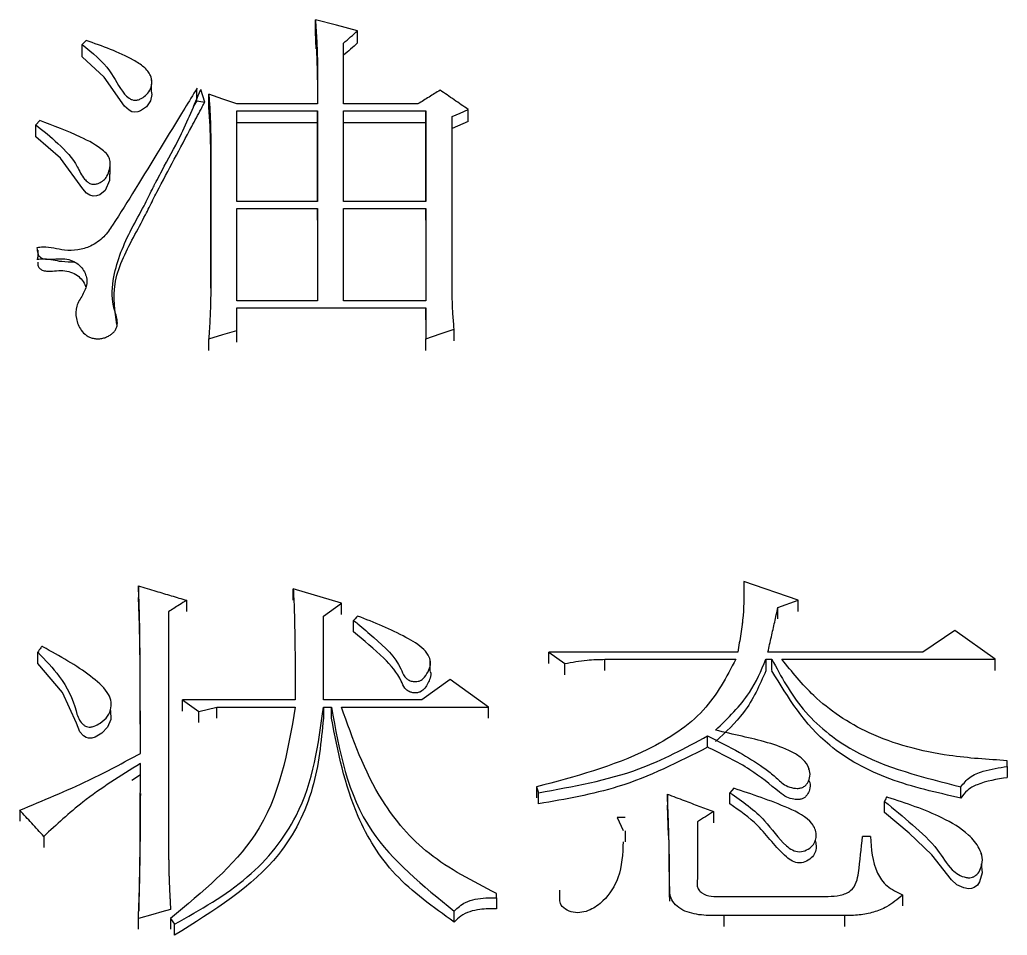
# Model space of a CAD drawing. Header units: millimetres. Extents: x 2003 to 4439, y 563 to 2285.
# Drawn here: x 2513.62 to 2518.93, y 2084.2 to 2089.12 of the extents above; entities that cross this region are included whole.
import ezdxf

# ---------------------------------------------------------------- set-up
doc = ezdxf.new("R2010")
doc.units = ezdxf.units.MM

msp = doc.modelspace()

# ---------------------------------------------------------------- linework, layer by layer
at = {"color": 7, "linetype": 'Continuous', "lineweight": 25}
for p, q in [((2515.2096, 2089.0557), (2515.2096, 2089.1212)), ((2515.2141, 2088.964), (2515.2096, 2089.0557)), ((2515.4368, 2088.9965), (2515.4368, 2089.0619)), ((2513.9764, 2089.01), (2513.9548, 2088.9878)), ((2515.3611, 2088.6681), (2515.3611, 2088.9952)), ((2513.9548, 2088.9225), (2513.9548, 2088.9878)), ((2514.328, 2088.7946), (2514.328, 2088.804)), ((2514.328, 2088.739), (2514.328, 2088.7748)), ((2514.6147, 2088.6776), (2514.593, 2088.7463)), ((2514.5714, 2088.6851), (2514.5528, 2088.6548)), ((2514.5714, 2088.6851), (2514.6147, 2088.6776)), ((2514.6363, 2088.6553), (2514.6363, 2088.7202)), ((2515.2204, 2088.6681), (2514.7877, 2088.6681)), ((2514.7877, 2088.6308), (2515.2204, 2088.6308)), ((2514.7877, 2088.1445), (2514.7877, 2088.6308)), ((2515.2204, 2088.6308), (2515.2204, 2088.1445)), ((2515.2204, 2088.566), (2515.2204, 2088.6308)), ((2515.7613, 2088.6681), (2515.3611, 2088.6681)), ((2515.3611, 2088.6308), (2515.8046, 2088.6308)), ((2515.3611, 2088.1445), (2515.3611, 2088.6308)), ((2515.8046, 2088.6308), (2515.8046, 2088.1445)), ((2515.8046, 2088.566), (2515.8046, 2088.6308)), ((2516.0317, 2088.5735), (2516.0317, 2088.6383)), ((2513.7276, 2088.5786), (2513.706, 2088.5562)), ((2515.2204, 2088.566), (2514.7877, 2088.566)), ((2515.2204, 2088.1445), (2515.2204, 2088.566)), ((2515.8046, 2088.566), (2515.3611, 2088.566)), ((2515.8046, 2088.1445), (2515.8046, 2088.566)), ((2515.9452, 2087.6699), (2515.9452, 2088.601)), ((2516.0317, 2088.5735), (2515.9452, 2088.5362)), ((2513.706, 2088.4915), (2513.706, 2088.5562)), ((2514.6471, 2088.4666), (2514.6471, 2087.6775)), ((2514.6471, 2088.4666), (2514.6471, 2088.402)), ((2514.1062, 2088.2909), (2514.1062, 2088.3557)), ((2514.6471, 2087.6774), (2514.6471, 2088.402)), ((2515.2204, 2088.1445), (2514.7877, 2088.1445)), ((2515.8046, 2088.1445), (2515.3611, 2088.1445)), ((2514.7877, 2088.1069), (2515.2204, 2088.1069)), ((2514.7877, 2087.6094), (2514.7877, 2088.1069)), ((2515.2204, 2088.1069), (2515.2204, 2087.6094)), ((2515.2204, 2088.0428), (2515.2204, 2088.1069)), ((2515.3611, 2088.1069), (2515.8046, 2088.1069)), ((2515.3611, 2087.6094), (2515.3611, 2088.1069)), ((2515.8046, 2088.1069), (2515.8046, 2087.6094)), ((2515.8046, 2088.0428), (2515.8046, 2088.1069)), ((2513.7168, 2087.8706), (2513.7168, 2087.8811)), ((2515.2204, 2087.6094), (2514.7877, 2087.6094)), ((2515.8046, 2087.6094), (2515.3611, 2087.6094)), ((2514.7877, 2087.5716), (2515.8046, 2087.5716)), ((2514.7877, 2087.4504), (2514.7877, 2087.5716)), ((2515.8046, 2087.5716), (2515.8046, 2087.4049)), ((2515.8046, 2087.5082), (2515.8046, 2087.5716)), ((2514.7877, 2087.3872), (2514.7877, 2087.4504)), ((2515.956, 2087.3948), (2515.956, 2087.458)), ((2514.6363, 2087.3418), (2514.6363, 2087.4049)), ((2515.8046, 2087.3418), (2515.8046, 2087.4049)), ((2514.2577, 2086.0762), (2514.2577, 2086.015)), ((2517.8058, 2085.999), (2517.5137, 2086.0994)), ((2515.3503, 2085.9835), (2515.0906, 2086.0608)), ((2515.0906, 2085.9996), (2515.0906, 2086.0608)), ((2514.5173, 2085.999), (2514.5173, 2085.9379)), ((2515.2529, 2085.9139), (2515.3503, 2085.9835)), ((2515.3503, 2085.9224), (2515.3503, 2085.9835)), ((2517.6976, 2085.9603), (2517.8058, 2085.999)), ((2517.8058, 2085.9379), (2517.8058, 2085.999)), ((2514.42, 2085.9371), (2514.42, 2084.7213)), ((2515.2529, 2085.4639), (2515.2529, 2085.9139)), ((2517.6976, 2085.8993), (2517.6976, 2085.9603)), ((2515.4152, 2085.8295), (2515.4152, 2085.8908)), ((2517.5066, 2085.8899), (2517.5049, 2085.8695)), ((2518.6495, 2085.8365), (2518.4765, 2085.7203)), ((2518.8659, 2085.6815), (2518.6495, 2085.8365)), ((2513.7168, 2085.6592), (2513.7168, 2085.7202)), ((2516.4644, 2085.7203), (2516.551, 2085.6582)), ((2517.4813, 2085.7203), (2516.4644, 2085.7203)), ((2516.4644, 2085.6595), (2516.4644, 2085.7203)), ((2518.4765, 2085.7203), (2517.6435, 2085.7203)), ((2515.8277, 2085.6172), (2515.8277, 2085.6783)), ((2516.551, 2085.5975), (2516.551, 2085.6582)), ((2516.7673, 2085.6815), (2517.4705, 2085.6815)), ((2516.7673, 2085.6208), (2516.7673, 2085.6815)), ((2517.6327, 2085.6815), (2517.6652, 2085.6815)), ((2517.6327, 2085.6815), (2517.6327, 2085.6208)), ((2517.6652, 2085.6208), (2517.6652, 2085.6815)), ((2517.7193, 2085.6815), (2518.8659, 2085.6815)), ((2518.8659, 2085.6208), (2518.8659, 2085.6815)), ((2515.9344, 2085.5728), (2515.783, 2085.4639)), ((2516.1399, 2085.425), (2515.9344, 2085.5728)), ((2514.107, 2085.4659), (2514.107, 2085.4696)), ((2514.4957, 2085.4639), (2514.5822, 2085.4016)), ((2515.1015, 2085.4639), (2514.4957, 2085.4639)), ((2514.4957, 2085.4035), (2514.4957, 2085.4639)), ((2515.783, 2085.4639), (2515.2529, 2085.4639)), ((2514.107, 2085.4088), (2514.107, 2085.4124)), ((2514.5822, 2085.4016), (2514.6796, 2085.425)), ((2514.5822, 2085.3413), (2514.5822, 2085.4016)), ((2514.6796, 2085.425), (2515.1015, 2085.425)), ((2514.6796, 2085.3647), (2514.6796, 2085.425)), ((2515.2529, 2085.425), (2515.2962, 2085.425)), ((2515.2529, 2085.425), (2515.2529, 2085.3647)), ((2515.2962, 2085.3647), (2515.2962, 2085.425)), ((2515.3503, 2085.425), (2516.1399, 2085.425)), ((2516.1399, 2085.3647), (2516.1399, 2085.425)), ((2517.319, 2085.2088), (2517.319, 2085.2692)), ((2514.2685, 2085.1152), (2514.2685, 2085.1184)), ((2518.9308, 2085.1052), (2518.9308, 2085.1364)), ((2514.2685, 2085.0606), (2514.2216, 2085.0292)), ((2517.8645, 2085.0882), (2517.8645, 2085.0946)), ((2518.9308, 2085.1052), (2518.9308, 2085.0453)), ((2516.3995, 2084.9957), (2516.4104, 2084.9644)), ((2516.3995, 2084.9957), (2516.3995, 2084.9359)), ((2516.4104, 2084.9047), (2516.4104, 2084.9644)), ((2517.1027, 2084.9565), (2517.1027, 2084.8968)), ((2517.4596, 2084.9879), (2517.438, 2084.9644)), ((2518.682, 2084.9359), (2518.682, 2084.9957)), ((2518.271, 2084.8575), (2518.271, 2084.9175)), ((2513.6196, 2084.8702), (2513.6196, 2084.8106)), ((2517.109, 2084.7343), (2517.1027, 2084.8965)), ((2517.3515, 2084.8625), (2517.3515, 2084.8029)), ((2516.8321, 2084.8312), (2516.8652, 2084.7604)), ((2516.8755, 2084.8312), (2516.8321, 2084.8312)), ((2517.2649, 2084.8076), (2517.2649, 2084.5012)), ((2516.8771, 2084.6998), (2516.8771, 2084.7593)), ((2517.8957, 2084.7712), (2517.8957, 2084.7722)), ((2513.7492, 2084.7292), (2513.7492, 2084.6698)), ((2518.1952, 2084.7292), (2518.152, 2084.7292)), ((2518.7902, 2084.6336), (2518.7902, 2084.6413)), ((2516.1832, 2084.3988), (2516.1832, 2084.4224)), ((2516.5228, 2084.4408), (2516.5228, 2084.3817)), ((2517.1135, 2084.4027), (2517.1135, 2084.4618)), ((2517.1135, 2084.4397), (2517.1135, 2084.3803)), ((2516.1832, 2084.3988), (2516.1832, 2084.3398)), ((2517.1135, 2084.4024), (2517.1135, 2084.4175)), ((2517.3947, 2084.4066), (2517.9681, 2084.4066)), ((2518.3683, 2084.4145), (2518.3683, 2084.3555)), ((2515.956, 2084.2689), (2515.956, 2084.3278)), ((2514.2577, 2084.2295), (2514.2577, 2084.2883)), ((2514.4308, 2084.2883), (2514.4524, 2084.2567)), ((2514.4308, 2084.2883), (2514.4308, 2084.2295)), ((2514.4308, 2084.2883), (2514.4308, 2084.2768)), ((2518.0546, 2084.3041), (2517.4056, 2084.3041)), ((2517.4056, 2084.3041), (2517.4056, 2084.2452)), ((2518.0546, 2084.3041), (2518.0546, 2084.2452))]:
    msp.add_line(p, q, dxfattribs=at)
at = {"color": 7, "linetype": 'Continuous', "lineweight": 25, "flags": 128}
for points in [[(2515.4368, 2089.0619), (2515.3232, 2089.0915), (2515.2096, 2089.1212)], [(2514.3264, 2088.7376), (2514.33, 2088.7198), (2514.3233, 2088.6853), (2514.3011, 2088.6536), (2514.2687, 2088.6307), (2514.2541, 2088.6253), (2514.2393, 2088.6235), (2514.223, 2088.6265), (2514.2078, 2088.6341), (2514.1834, 2088.6566), (2514.0743, 2088.8131), (2513.9548, 2088.9225), (2513.9548, 2088.9225)], [(2514.5714, 2088.6851), (2514.5714, 2088.7143), (2514.5714, 2088.7321), (2514.5714, 2088.75)], [(2514.7877, 2088.6681), (2514.712, 2088.6942), (2514.6363, 2088.7202)], [(2515.9452, 2088.601), (2515.9885, 2088.6196), (2516.0317, 2088.6383)], [(2514.1019, 2088.2917), (2514.1024, 2088.2565), (2514.0796, 2088.2025), (2514.0502, 2088.1803), (2514.0325, 2088.1738), (2514.0147, 2088.1722), (2513.9961, 2088.1776), (2513.9795, 2088.1888), (2513.9588, 2088.2119), (2513.839, 2088.3775), (2513.706, 2088.4915), (2513.706, 2088.4915)], [(2514.6363, 2087.4049), (2514.712, 2087.4276), (2514.7877, 2087.4504)], [(2515.8046, 2087.4049), (2515.8803, 2087.4314), (2515.956, 2087.458)], [(2515.4368, 2085.914), (2515.4313, 2085.9081), (2515.4233, 2085.8994), (2515.4152, 2085.8908)], [(2514.1066, 2085.4083), (2514.1076, 2085.4063), (2514.1101, 2085.3581), (2514.0924, 2085.316), (2514.0608, 2085.2843), (2514.0247, 2085.2634), (2514.0076, 2085.2582), (2513.9892, 2085.2572), (2513.9763, 2085.2606), (2513.9618, 2085.2696), (2513.9429, 2085.2914), (2513.9244, 2085.3376), (2513.8503, 2085.5032), (2513.7168, 2085.6592), (2513.7168, 2085.6592)], [(2517.438, 2084.9047), (2517.438, 2084.9262), (2517.438, 2084.9453), (2517.438, 2084.9644)], [(2518.7902, 2084.5814), (2518.7963, 2084.5324), (2518.7819, 2084.4846), (2518.7703, 2084.4678), (2518.7534, 2084.454), (2518.7389, 2084.4487), (2518.7231, 2084.4475), (2518.6973, 2084.4519), (2518.6604, 2084.4691), (2518.6308, 2084.4954), (2518.5248, 2084.6306), (2518.4034, 2084.7474), (2518.271, 2084.8575), (2518.271, 2084.8575)], [(2514.4308, 2084.3357), (2514.3835, 2084.3227), (2514.3361, 2084.3098), (2514.2577, 2084.2883)], [(2514.4524, 2084.1979), (2514.4524, 2084.2241), (2514.4524, 2084.2404), (2514.4524, 2084.2567)]]:
    msp.add_lwpolyline(points, dxfattribs=at)
at = {"color": 7, "linetype": 'Continuous', "lineweight": 25}
for points, knots in [([(2515.2096, 2089.1212), (2515.2124, 2089.0835), (2515.2155, 2089.0412), (2515.2175, 2088.9964), (2515.2181, 2088.9846), (2515.2185, 2088.9728), (2515.219, 2088.9587), (2515.2195, 2088.9445), (2515.2199, 2088.9304), (2515.2202, 2088.9162), (2515.2205, 2088.902), (2515.2207, 2088.8879), (2515.2209, 2088.8737), (2515.2211, 2088.8595), (2515.2212, 2088.8453), (2515.2212, 2088.8312), (2515.2213, 2088.817), (2515.2213, 2088.8028), (2515.2213, 2088.7886), (2515.2212, 2088.7744), (2515.2212, 2088.7626), (2515.2211, 2088.7531), (2515.2211, 2088.746), (2515.221, 2088.7389), (2515.221, 2088.7318), (2515.2209, 2088.7247), (2515.2209, 2088.7176), (2515.2208, 2088.7105), (2515.2208, 2088.7034), (2515.2207, 2088.6963), (2515.2206, 2088.6892), (2515.2205, 2088.6798), (2515.2205, 2088.6727), (2515.2204, 2088.6681)], [0, 0, 0, 0, 0.250151, 0.281419, 0.297053, 0.328322, 0.35959, 0.390858, 0.422126, 0.453395, 0.484663, 0.515931, 0.5472, 0.578468, 0.609736, 0.641004, 0.672273, 0.703541, 0.734809, 0.766077, 0.797346, 0.81298, 0.828614, 0.844248, 0.859882, 0.875516, 0.891151, 0.906785, 0.922419, 0.938053, 0.953687, 0.969321, 1, 1, 1, 1]), ([(2515.3611, 2088.9952), (2515.3737, 2089.0063), (2515.3989, 2089.0286), (2515.4242, 2089.0508), (2515.4368, 2089.0619)], [0, 0, 0, 0, 0.5000004, 1, 1, 1, 1]), ([(2513.9548, 2088.9878), (2514.0099, 2088.9433), (2514.1073, 2088.8646), (2514.1539, 2088.7514), (2514.2017, 2088.7015), (2514.2221, 2088.6909), (2514.2401, 2088.6872), (2514.2593, 2088.6908), (2514.2807, 2088.7011), (2514.305, 2088.7201), (2514.3259, 2088.7493), (2514.332, 2088.7852), (2514.3245, 2088.8272), (2514.2885, 2088.8697), (2514.175, 2088.9393), (2514.0645, 2088.9787), (2513.9764, 2089.01)], [0, 0, 0, 0, 0.207529, 0.367373, 0.400836, 0.41667, 0.431354, 0.448141, 0.466694, 0.497248, 0.538464, 0.578549, 0.619959, 0.682144, 0.746848, 1, 1, 1, 1]), ([(2515.4368, 2088.9965), (2515.4242, 2088.9854), (2515.3989, 2088.9632), (2515.3737, 2088.941), (2515.3611, 2088.9299)], [0, 0, 0, 0, 0.499998, 1, 1, 1, 1]), ([(2515.2159, 2088.9643), (2515.2157, 2088.9638), (2515.2154, 2088.9631), (2515.2172, 2088.9194), (2515.22, 2088.8278), (2515.2205, 2088.7493), (2515.2205, 2088.7029), (2515.2205, 2088.691), (2515.2206, 2088.6917), (2515.2206, 2088.692)], [0, 0, 0, 0, 0.081077, 0.117449, 0.556537, 0.754335, 0.89427, 0.96305, 1, 1, 1, 1]), ([(2514.5732, 2088.7531), (2514.5511, 2088.717), (2514.4407, 2088.5368), (2514.2909, 2088.2906), (2514.1473, 2088.0595), (2514.0756, 2087.9509), (2514.0092, 2087.9035), (2513.9332, 2087.8805), (2513.8449, 2087.8788), (2513.773, 2087.9026), (2513.7228, 2087.8962), (2513.7113, 2087.8948)], [0, 0, 0, 0, 0.101091, 0.505417, 0.686144, 0.747623, 0.809949, 0.856214, 0.902538, 0.977672, 1, 1, 1, 1]), ([(2513.7169, 2087.8811), (2513.7163, 2087.8759), (2513.7151, 2087.8652), (2513.7218, 2087.8526), (2513.7299, 2087.8442), (2513.741, 2087.8375), (2513.765, 2087.8319), (2513.7955, 2087.8336), (2513.8231, 2087.8354), (2513.8509, 2087.8369), (2513.8836, 2087.833), (2513.9203, 2087.8178), (2513.9493, 2087.7944), (2513.9687, 2087.7658), (2513.9798, 2087.7343), (2513.9829, 2087.6912), (2513.9582, 2087.6399), (2513.9199, 2087.5814), (2513.9204, 2087.5136), (2513.9412, 2087.4592), (2513.9714, 2087.4266), (2513.995, 2087.4135), (2514.0142, 2087.4075), (2514.0348, 2087.4048), (2514.0561, 2087.4058), (2514.0772, 2087.4109), (2514.0968, 2087.4192), (2514.1142, 2087.43), (2514.128, 2087.443), (2514.1378, 2087.4579), (2514.1493, 2087.4904), (2514.138, 2087.5333), (2514.111, 2087.619), (2514.1234, 2087.7784), (2514.1956, 2087.957), (2514.2833, 2088.1084), (2514.3218, 2088.1884), (2514.3422, 2088.2287), (2514.3482, 2088.2406), (2514.3502, 2088.2445), (2514.3517, 2088.2475), (2514.3548, 2088.2532), (2514.366, 2088.2745), (2514.4086, 2088.3555), (2514.4973, 2088.5138), (2514.5581, 2088.6614), (2514.593, 2088.7463)], [0, 0, 0, 0, 0.00737, 0.015009, 0.018555, 0.022128, 0.030111, 0.045178, 0.055064, 0.060343, 0.075509, 0.090437, 0.104896, 0.120548, 0.135595, 0.150698, 0.180779, 0.211233, 0.242231, 0.273349, 0.290015, 0.297441, 0.304692, 0.312416, 0.319982, 0.327794, 0.336224, 0.34425, 0.351944, 0.359644, 0.367692, 0.398957, 0.418859, 0.492604, 0.619034, 0.682459, 0.727701, 0.740175, 0.743874, 0.745883, 0.74615, 0.748384, 0.7547, 0.77878, 0.872725, 1, 1, 1, 1]), ([(2515.8803, 2088.7426), (2515.8605, 2088.7302), (2515.8208, 2088.7054), (2515.7811, 2088.6805), (2515.7613, 2088.6681)], [0, 0, 0, 0, 0.5, 1, 1, 1, 1]), ([(2516.0317, 2088.6383), (2516.0065, 2088.6557), (2515.956, 2088.6905), (2515.9055, 2088.7252), (2515.8803, 2088.7426)], [0, 0, 0, 0, 0.499999, 1, 1, 1, 1]), ([(2514.1421, 2087.4814), (2514.1319, 2087.5543), (2514.1092, 2087.716), (2514.2093, 2087.9108), (2514.2892, 2088.0579), (2514.3295, 2088.1397), (2514.4114, 2088.299), (2514.4991, 2088.4613), (2514.5826, 2088.6183), (2514.6051, 2088.6601), (2514.6118, 2088.6725), (2514.6139, 2088.6763), (2514.6147, 2088.6776)], [0, 0, 0, 0, 0.170464, 0.377976, 0.481664, 0.549904, 0.585303, 0.888417, 0.96815, 0.99006, 0.996526, 1, 1, 1, 1]), ([(2514.6363, 2088.7202), (2514.6382, 2088.6946), (2514.6421, 2088.6434), (2514.6458, 2088.5588), (2514.6467, 2088.4998), (2514.6471, 2088.4666)], [0, 0, 0, 0, 0.303893, 0.607799, 1, 1, 1, 1]), ([(2514.6471, 2088.402), (2514.6467, 2088.4278), (2514.646, 2088.4793), (2514.6431, 2088.5637), (2514.6388, 2088.6223), (2514.6363, 2088.6553)], [0, 0, 0, 0, 0.304283, 0.608582, 1, 1, 1, 1]), ([(2513.706, 2088.5562), (2513.7464, 2088.5235), (2513.8312, 2088.4549), (2513.923, 2088.3566), (2513.9535, 2088.2771), (2513.9836, 2088.2487), (2513.9995, 2088.2396), (2514.0138, 2088.2359), (2514.0293, 2088.2367), (2514.0495, 2088.2431), (2514.0716, 2088.2573), (2514.0937, 2088.2823), (2514.1022, 2088.318), (2514.1093, 2088.354), (2514.0985, 2088.3897), (2514.0477, 2088.439), (2513.923, 2088.5059), (2513.8017, 2088.551), (2513.7276, 2088.5786)], [0, 0, 0, 0, 0.145124, 0.304252, 0.383323, 0.40611, 0.420719, 0.431527, 0.442364, 0.458238, 0.484495, 0.512276, 0.553409, 0.599258, 0.628708, 0.668116, 0.797317, 1, 1, 1, 1]), ([(2513.7113, 2087.8948), (2513.7133, 2087.8846), (2513.7168, 2087.8668), (2513.7171, 2087.846), (2513.7151, 2087.8351), (2513.7133, 2087.8321), (2513.7123, 2087.8313), (2513.7118, 2087.831), (2513.7115, 2087.831), (2513.7113, 2087.8309)], [0, 0, 0, 0, 0.493604, 0.861876, 0.955662, 0.982084, 0.991539, 0.995796, 1, 1, 1, 1]), ([(2513.9152, 2087.818), (2513.8918, 2087.8177), (2513.8365, 2087.8171), (2513.7701, 2087.8376), (2513.7249, 2087.8325), (2513.7113, 2087.8309)], [0, 0, 0, 0, 0.339873, 0.802206, 1, 1, 1, 1]), ([(2513.7169, 2087.8173), (2513.7163, 2087.8117), (2513.7151, 2087.8004), (2513.7228, 2087.7873), (2513.7319, 2087.7789), (2513.7442, 2087.7726), (2513.7847, 2087.7654), (2513.8363, 2087.7766), (2513.8944, 2087.7663), (2513.9307, 2087.7474), (2513.9572, 2087.7206), (2513.9709, 2087.699), (2513.9735, 2087.6863), (2513.9738, 2087.6852)], [0, 0, 0, 0, 0.0613366, 0.1235675, 0.1517177, 0.1806994, 0.2473934, 0.4956869, 0.6182254, 0.7414739, 0.8594467, 0.9869153, 1, 1, 1, 1]), ([(2514.6471, 2087.6775), (2514.6468, 2087.6504), (2514.6462, 2087.5964), (2514.6427, 2087.5056), (2514.6387, 2087.4417), (2514.6363, 2087.4049)], [0, 0, 0, 0, 0.297543, 0.595099, 1, 1, 1, 1]), ([(2515.956, 2087.458), (2515.9537, 2087.484), (2515.9494, 2087.5323), (2515.9464, 2087.603), (2515.9456, 2087.6476), (2515.9452, 2087.6699)], [0, 0, 0, 0, 0.368696, 0.68428, 1, 1, 1, 1]), ([(2514.2685, 2085.1755), (2514.2685, 2085.2255), (2514.2684, 2085.2817), (2514.2683, 2085.341), (2514.2682, 2085.3566), (2514.2682, 2085.3691), (2514.2682, 2085.3847), (2514.2682, 2085.4002), (2514.2681, 2085.4252), (2514.268, 2085.4501), (2514.2679, 2085.4812), (2514.2678, 2085.5062), (2514.2677, 2085.5373), (2514.2676, 2085.5622), (2514.2674, 2085.6057), (2514.2671, 2085.6492), (2514.2668, 2085.7113), (2514.2659, 2085.7992), (2514.2648, 2085.8872), (2514.2627, 2085.9565), (2514.2618, 2085.9817), (2514.261, 2086.0007), (2514.2604, 2086.0164), (2514.2598, 2086.029), (2514.2593, 2086.0416), (2514.2586, 2086.0574), (2514.258, 2086.0699), (2514.2577, 2086.0762)], [0, 0, 0, 0, 0.165615, 0.186317, 0.196668, 0.21737, 0.227722, 0.248424, 0.269126, 0.31053, 0.331232, 0.372636, 0.393338, 0.434742, 0.455444, 0.538253, 0.579657, 0.662465, 0.831215, 0.873409, 0.894506, 0.915603, 0.9367, 0.947248, 0.957797, 0.978898, 1, 1, 1, 1]), ([(2514.2577, 2086.0762), (2514.2892, 2086.0669), (2514.3482, 2086.0493), (2514.4348, 2086.0236), (2514.4898, 2086.0072), (2514.5173, 2085.999)], [0, 0, 0, 0, 0.364009, 0.682004, 1, 1, 1, 1]), ([(2517.5137, 2086.0994), (2517.5144, 2086.0387), (2517.5155, 2085.945), (2517.4985, 2085.8187), (2517.487, 2085.7531), (2517.4813, 2085.7203)], [0, 0, 0, 0, 0.478837, 0.739221, 1, 1, 1, 1]), ([(2514.2684, 2085.1755), (2514.2684, 2085.2053), (2514.2683, 2085.2852), (2514.268, 2085.4147), (2514.2675, 2085.5205), (2514.2671, 2085.5889), (2514.2669, 2085.62), (2514.2666, 2085.6945), (2514.2652, 2085.7813), (2514.263, 2085.9005), (2514.2598, 2085.97), (2514.2577, 2086.0147)], [0, 0, 0, 0, 0.106229, 0.28391, 0.461592, 0.483802, 0.528222, 0.572642, 0.750327, 0.839168, 1, 1, 1, 1]), ([(2515.0906, 2086.0608), (2515.0921, 2086.0334), (2515.0944, 2085.9923), (2515.0973, 2085.8962), (2515.0994, 2085.8), (2515.1002, 2085.7139), (2515.1005, 2085.6812), (2515.1005, 2085.6725), (2515.1006, 2085.6639), (2515.1007, 2085.6536), (2515.1007, 2085.6433), (2515.1008, 2085.6346), (2515.1009, 2085.626), (2515.1009, 2085.6174), (2515.101, 2085.6071), (2515.101, 2085.5967), (2515.1011, 2085.5864), (2515.1011, 2085.5778), (2515.1011, 2085.5691), (2515.1012, 2085.5605), (2515.1012, 2085.5502), (2515.1012, 2085.5415), (2515.1013, 2085.5346), (2515.1013, 2085.5294), (2515.1013, 2085.5243), (2515.1013, 2085.5191), (2515.1013, 2085.5139), (2515.1013, 2085.5087), (2515.1014, 2085.5036), (2515.1014, 2085.4984), (2515.1014, 2085.4932), (2515.1014, 2085.488), (2515.1014, 2085.4837), (2515.1014, 2085.4794), (2515.1014, 2085.4731), (2515.1015, 2085.4676), (2515.1015, 2085.4639)], [0, 0, 0, 0, 0.1383433, 0.207516, 0.4842053, 0.6225493, 0.6398422, 0.6484887, 0.6657816, 0.6830745, 0.7003674, 0.7176603, 0.7263067, 0.7435996, 0.7608926, 0.7781855, 0.7954784, 0.8127713, 0.8214177, 0.8387106, 0.8560035, 0.8732965, 0.8819429, 0.8905894, 0.8992358, 0.9078823, 0.9165287, 0.9251752, 0.9338216, 0.9424681, 0.9511145, 0.959761, 0.9684074, 0.9727307, 0.9813771, 1, 1, 1, 1]), ([(2514.5173, 2085.999), (2514.5042, 2085.9907), (2514.4814, 2085.9762), (2514.449, 2085.9556), (2514.4296, 2085.9433), (2514.42, 2085.9371)], [0, 0, 0, 0, 0.404151, 0.702075, 1, 1, 1, 1]), ([(2515.4153, 2085.8908), (2515.4227, 2085.8847), (2515.4596, 2085.8545), (2515.5526, 2085.774), (2515.6539, 2085.683), (2515.6824, 2085.595), (2515.704, 2085.5733), (2515.7238, 2085.564), (2515.7444, 2085.5606), (2515.7635, 2085.5627), (2515.7814, 2085.5708), (2515.8032, 2085.5911), (2515.8203, 2085.6218), (2515.8327, 2085.6592), (2515.8232, 2085.6985), (2515.7823, 2085.7511), (2515.6913, 2085.8043), (2515.571, 2085.8623), (2515.4817, 2085.8967), (2515.4368, 2085.914)], [0, 0, 0, 0, 0.025946, 0.129765, 0.338783, 0.385933, 0.404152, 0.422428, 0.440778, 0.454644, 0.468541, 0.48998, 0.535407, 0.570955, 0.607001, 0.655235, 0.757864, 0.878395, 1, 1, 1, 1]), ([(2517.6435, 2085.7203), (2517.6497, 2085.7478), (2517.6619, 2085.8017), (2517.6799, 2085.8817), (2517.6917, 2085.9341), (2517.6976, 2085.9603)], [0, 0, 0, 0, 0.344184, 0.672092, 1, 1, 1, 1]), ([(2515.8275, 2085.6169), (2515.8276, 2085.6166), (2515.8329, 2085.6053), (2515.8256, 2085.5723), (2515.8079, 2085.5351), (2515.7807, 2085.5087), (2515.7594, 2085.5009), (2515.7415, 2085.5001), (2515.723, 2085.5037), (2515.7049, 2085.512), (2515.684, 2085.5318), (2515.6612, 2085.5983), (2515.5678, 2085.7026), (2515.4707, 2085.7834), (2515.4153, 2085.8295)], [0, 0, 0, 0, 0.001631, 0.062853, 0.163889, 0.211021, 0.234976, 0.258905, 0.283733, 0.31285, 0.343972, 0.415614, 0.666074, 1, 1, 1, 1]), ([(2513.7168, 2085.7202), (2513.7575, 2085.678), (2513.849, 2085.5829), (2513.9114, 2085.4586), (2513.9298, 2085.3759), (2513.9426, 2085.3512), (2513.9555, 2085.3341), (2513.972, 2085.3224), (2513.9856, 2085.3175), (2514.0019, 2085.317), (2514.0256, 2085.3228), (2514.0592, 2085.3413), (2514.0953, 2085.3737), (2514.113, 2085.4183), (2514.112, 2085.4631), (2514.081, 2085.5256), (2513.9984, 2085.5963), (2513.8787, 2085.6748), (2513.7876, 2085.7245), (2513.7403, 2085.7503), (2513.7385, 2085.7513)], [0, 0, 0, 0, 0.1480931, 0.3328619, 0.3646978, 0.380614, 0.4069728, 0.4189651, 0.429085, 0.4392395, 0.4542826, 0.4830923, 0.5286093, 0.5720408, 0.6096716, 0.6511146, 0.7557311, 0.8730506, 0.9951641, 1, 1, 1, 1]), ([(2513.7385, 2085.7513), (2513.7366, 2085.7487), (2513.7321, 2085.7422), (2513.7249, 2085.7318), (2513.7195, 2085.7241), (2513.7168, 2085.7202)], [0, 0, 0, 0, 0.256452, 0.628226, 1, 1, 1, 1]), ([(2517.4705, 2085.6815), (2517.4208, 2085.5859), (2517.3197, 2085.3912), (2516.9384, 2085.1394), (2516.6054, 2085.0506), (2516.3995, 2084.9957)], [0, 0, 0, 0, 0.269245, 0.548175, 1, 1, 1, 1]), ([(2516.551, 2085.6582), (2516.5907, 2085.6659), (2516.6619, 2085.6797), (2516.735, 2085.6809), (2516.7673, 2085.6815)], [0, 0, 0, 0, 0.558835, 1, 1, 1, 1]), ([(2517.3622, 2085.3004), (2517.429, 2085.3652), (2517.5474, 2085.4803), (2517.6068, 2085.6204), (2517.6327, 2085.6815)], [0, 0, 0, 0, 0.563817, 1, 1, 1, 1]), ([(2517.6652, 2085.6815), (2517.7144, 2085.5892), (2517.8142, 2085.4021), (2518.15, 2085.1284), (2518.4786, 2085.0464), (2518.682, 2084.9957)], [0, 0, 0, 0, 0.270771, 0.548729, 1, 1, 1, 1]), ([(2518.9308, 2085.1364), (2518.8266, 2085.143), (2518.5703, 2085.1592), (2518.1942, 2085.2579), (2517.8963, 2085.4601), (2517.7729, 2085.6144), (2517.7193, 2085.6815)], [0, 0, 0, 0, 0.214752, 0.527903, 0.794745, 1, 1, 1, 1]), ([(2517.6327, 2085.6205), (2517.5988, 2085.5427), (2517.5378, 2085.4026), (2517.4163, 2085.29), (2517.3622, 2085.2399)], [0, 0, 0, 0, 0.5551467, 1, 1, 1, 1]), ([(2518.682, 2084.9356), (2518.5518, 2084.9643), (2518.2946, 2085.0211), (2517.8972, 2085.2357), (2517.7522, 2085.4761), (2517.6652, 2085.6205)], [0, 0, 0, 0, 0.290646, 0.573901, 1, 1, 1, 1]), ([(2515.1015, 2085.425), (2515.0604, 2085.1835), (2514.9861, 2084.7466), (2514.6024, 2084.4299), (2514.4308, 2084.2883)], [0, 0, 0, 0, 0.552698, 1, 1, 1, 1]), ([(2514.4524, 2084.2567), (2514.5905, 2084.3348), (2514.8624, 2084.4886), (2515.1828, 2084.8946), (2515.2265, 2085.225), (2515.2529, 2085.425)], [0, 0, 0, 0, 0.289357, 0.569882, 1, 1, 1, 1]), ([(2515.2962, 2085.425), (2515.3379, 2085.1908), (2515.4134, 2084.7677), (2515.7885, 2084.4636), (2515.956, 2084.3278)], [0, 0, 0, 0, 0.55346, 1, 1, 1, 1]), ([(2516.1832, 2084.4224), (2516.0562, 2084.4876), (2515.8059, 2084.6161), (2515.5095, 2084.9693), (2515.4104, 2085.253), (2515.3503, 2085.425)], [0, 0, 0, 0, 0.288413, 0.568681, 1, 1, 1, 1]), ([(2515.2529, 2085.3643), (2515.2408, 2085.2384), (2515.2164, 2084.9852), (2515.0009, 2084.5398), (2514.6619, 2084.3283), (2514.4524, 2084.1976)], [0, 0, 0, 0, 0.274338, 0.5515, 1, 1, 1, 1]), ([(2515.956, 2084.2686), (2515.8431, 2084.349), (2515.62, 2084.508), (2515.3878, 2084.8929), (2515.3308, 2085.1862), (2515.2962, 2085.3643)], [0, 0, 0, 0, 0.287076, 0.566904, 1, 1, 1, 1]), ([(2517.319, 2085.2692), (2517.377, 2085.2406), (2517.4813, 2085.1892), (2517.5993, 2085.1152), (2517.6766, 2085.0579), (2517.7154, 2085.0154), (2517.7598, 2084.993), (2517.7939, 2084.9862), (2517.8209, 2084.9887), (2517.8391, 2084.9964), (2517.8555, 2085.0123), (2517.8683, 2085.0383), (2517.8725, 2085.073), (2517.8581, 2085.1142), (2517.8242, 2085.1537), (2517.7119, 2085.2204), (2517.548, 2085.2571), (2517.4094, 2085.2894), (2517.3622, 2085.3004)], [0, 0, 0, 0, 0.150802, 0.270996, 0.331066, 0.383869, 0.414543, 0.44536, 0.459508, 0.473787, 0.489783, 0.51524, 0.550113, 0.584523, 0.63156, 0.679807, 0.891009, 1, 1, 1, 1]), ([(2516.4104, 2084.9644), (2516.5951, 2084.9973), (2516.9219, 2085.0555), (2517.1986, 2085.2045), (2517.319, 2085.2692)], [0, 0, 0, 0, 0.565186, 1, 1, 1, 1]), ([(2513.6196, 2084.8702), (2513.7451, 2084.922), (2513.9686, 2085.0142), (2514.177, 2085.1263), (2514.2685, 2085.1755)], [0, 0, 0, 0, 0.561153, 1, 1, 1, 1]), ([(2517.319, 2085.2088), (2517.1629, 2085.1292), (2516.8814, 2084.9857), (2516.5555, 2084.9294), (2516.4104, 2084.9043)], [0, 0, 0, 0, 0.554508, 1, 1, 1, 1]), ([(2517.8627, 2085.0336), (2517.865, 2085.0285), (2517.8729, 2085.0115), (2517.8691, 2084.9826), (2517.858, 2084.9558), (2517.8429, 2084.9394), (2517.8275, 2084.9307), (2517.8072, 2084.9266), (2517.7786, 2084.9284), (2517.7407, 2084.9399), (2517.6658, 2084.9989), (2517.5426, 2085.1014), (2517.3996, 2085.1691), (2517.3219, 2085.2073), (2517.319, 2085.2088)], [0, 0, 0, 0, 0.026164, 0.087758, 0.135326, 0.162527, 0.184979, 0.207442, 0.242087, 0.295008, 0.361268, 0.645569, 0.986462, 1, 1, 1, 1]), ([(2514.2685, 2085.1208), (2514.162, 2085.0547), (2513.9732, 2084.9375), (2513.8173, 2084.7925), (2513.7492, 2084.7292)], [0, 0, 0, 0, 0.563978, 1, 1, 1, 1]), ([(2514.2577, 2084.2883), (2514.258, 2084.2943), (2514.2584, 2084.3063), (2514.259, 2084.3213), (2514.2596, 2084.3362), (2514.26, 2084.3482), (2514.2606, 2084.3631), (2514.261, 2084.3751), (2514.2615, 2084.3901), (2514.2619, 2084.402), (2514.2624, 2084.417), (2514.2628, 2084.4289), (2514.2631, 2084.4409), (2514.2634, 2084.4529), (2514.2639, 2084.4738), (2514.2652, 2084.5395), (2514.2665, 2084.6112), (2514.2671, 2084.7185), (2514.2675, 2084.784), (2514.2678, 2084.8436), (2514.2678, 2084.8584), (2514.2679, 2084.8703), (2514.2679, 2084.8822), (2514.268, 2084.8941), (2514.268, 2084.909), (2514.2681, 2084.9209), (2514.2681, 2084.9358), (2514.2681, 2084.9476), (2514.2682, 2084.9625), (2514.2682, 2084.9744), (2514.2682, 2084.9892), (2514.2683, 2085.0011), (2514.2683, 2085.013), (2514.2683, 2085.0249), (2514.2684, 2085.0367), (2514.2684, 2085.0471), (2514.2684, 2085.0546), (2514.2684, 2085.0605), (2514.2684, 2085.0679), (2514.2684, 2085.0738), (2514.2685, 2085.0798), (2514.2685, 2085.0857), (2514.2685, 2085.0917), (2514.2685, 2085.0991), (2514.2685, 2085.105), (2514.2685, 2085.1127), (2514.2685, 2085.1175), (2514.2685, 2085.1208)], [0, 0, 0, 0, 0.021479, 0.042959, 0.053699, 0.075178, 0.085918, 0.107397, 0.118137, 0.139616, 0.150356, 0.171836, 0.182575, 0.193315, 0.214795, 0.257754, 0.42959, 0.472549, 0.644384, 0.665864, 0.687343, 0.698083, 0.708823, 0.730302, 0.741042, 0.762521, 0.773261, 0.79474, 0.80548, 0.82696, 0.837699, 0.859179, 0.869918, 0.880658, 0.902138, 0.912877, 0.918247, 0.928987, 0.934357, 0.945097, 0.950466, 0.955836, 0.966576, 0.971946, 0.982686, 0.988055, 1, 1, 1, 1]), ([(2518.682, 2084.9957), (2518.6962, 2085.014), (2518.7252, 2085.0514), (2518.8164, 2085.0882), (2518.8872, 2085.0987), (2518.9308, 2085.1052)], [0, 0, 0, 0, 0.268422, 0.549119, 1, 1, 1, 1]), ([(2518.9308, 2085.0449), (2518.875, 2085.0365), (2518.7978, 2085.0248), (2518.7132, 2084.9801), (2518.6923, 2084.9502), (2518.682, 2084.9356)], [0, 0, 0, 0, 0.570927, 0.789593, 1, 1, 1, 1]), ([(2514.2682, 2084.9592), (2514.2676, 2084.8385), (2514.2667, 2084.6633), (2514.2627, 2084.4655), (2514.2604, 2084.3774), (2514.2595, 2084.3398), (2514.2593, 2084.3326), (2514.2593, 2084.3299), (2514.2593, 2084.3296), (2514.2593, 2084.3296)], [0, 0, 0, 0, 0.550092, 0.798339, 0.953196, 0.981605, 0.991175, 0.997773, 1, 1, 1, 1]), ([(2517.1135, 2084.4618), (2517.1135, 2084.4669), (2517.1135, 2084.4746), (2517.1135, 2084.4848), (2517.1135, 2084.4925), (2517.1134, 2084.5002), (2517.1134, 2084.5078), (2517.1134, 2084.5155), (2517.1134, 2084.5232), (2517.1134, 2084.5308), (2517.1133, 2084.5385), (2517.1133, 2084.5462), (2517.1133, 2084.5538), (2517.1133, 2084.5615), (2517.1132, 2084.5692), (2517.1132, 2084.5768), (2517.1131, 2084.5845), (2517.1131, 2084.5922), (2517.113, 2084.5998), (2517.113, 2084.6075), (2517.1129, 2084.6151), (2517.1128, 2084.6228), (2517.1127, 2084.6305), (2517.1127, 2084.6381), (2517.1126, 2084.6458), (2517.1125, 2084.6534), (2517.1124, 2084.6611), (2517.1122, 2084.6687), (2517.1121, 2084.6764), (2517.112, 2084.684), (2517.1119, 2084.6917), (2517.1117, 2084.6994), (2517.1116, 2084.707), (2517.1114, 2084.7147), (2517.1112, 2084.7223), (2517.111, 2084.73), (2517.1108, 2084.7376), (2517.1106, 2084.7453), (2517.1104, 2084.7529), (2517.1102, 2084.7605), (2517.11, 2084.7682), (2517.1097, 2084.7758), (2517.1095, 2084.7835), (2517.1092, 2084.7911), (2517.109, 2084.7988), (2517.1087, 2084.8064), (2517.1084, 2084.814), (2517.1082, 2084.8217), (2517.1079, 2084.8293), (2517.1076, 2084.8369), (2517.1073, 2084.8446), (2517.107, 2084.8522), (2517.1067, 2084.8599), (2517.1064, 2084.8675), (2517.1061, 2084.8751), (2517.1058, 2084.8828), (2517.1055, 2084.8904), (2517.1052, 2084.898), (2517.1048, 2084.9056), (2517.1045, 2084.9133), (2517.1042, 2084.9209), (2517.1039, 2084.9285), (2517.1035, 2084.9362), (2517.1031, 2084.9455), (2517.1029, 2084.9523), (2517.1027, 2084.9565)], [0, 0, 0, 0, 0.030924, 0.046386, 0.061848, 0.07731, 0.092772, 0.108234, 0.123697, 0.139159, 0.154621, 0.170083, 0.185545, 0.201007, 0.216469, 0.231931, 0.247393, 0.262855, 0.278317, 0.293779, 0.309241, 0.324703, 0.340165, 0.355628, 0.37109, 0.386552, 0.402014, 0.417476, 0.432938, 0.4484, 0.463862, 0.479324, 0.494786, 0.510248, 0.52571, 0.541172, 0.556634, 0.572097, 0.587559, 0.603021, 0.618483, 0.633945, 0.649407, 0.664869, 0.680331, 0.695793, 0.711255, 0.726717, 0.742179, 0.757641, 0.773103, 0.788566, 0.804028, 0.81949, 0.834952, 0.850414, 0.865876, 0.881338, 0.8968, 0.912262, 0.927724, 0.943186, 0.958648, 0.97411, 1, 1, 1, 1]), ([(2517.1027, 2084.9565), (2517.1331, 2084.9451), (2517.1898, 2084.9236), (2517.2727, 2084.8923), (2517.3252, 2084.8725), (2517.3515, 2084.8625)], [0, 0, 0, 0, 0.367076, 0.683538, 1, 1, 1, 1]), ([(2517.438, 2084.9644), (2517.5056, 2084.9175), (2517.6254, 2084.8343), (2517.7035, 2084.7089), (2517.7724, 2084.6547), (2517.8134, 2084.6424), (2517.8542, 2084.6548), (2517.8844, 2084.6776), (2517.9016, 2084.7076), (2517.9044, 2084.7392), (2517.8983, 2084.7702), (2517.8638, 2084.8296), (2517.706, 2084.907), (2517.558, 2084.9556), (2517.4596, 2084.9879)], [0, 0, 0, 0, 0.207965, 0.368358, 0.401514, 0.432917, 0.464664, 0.497814, 0.528601, 0.558738, 0.58913, 0.619745, 0.747266, 1, 1, 1, 1]), ([(2517.8967, 2084.7093), (2517.8994, 2084.6994), (2517.9049, 2084.6793), (2517.9015, 2084.6479), (2517.8844, 2084.618), (2517.8542, 2084.5951), (2517.8134, 2084.5827), (2517.7724, 2084.595), (2517.6905, 2084.66), (2517.6098, 2084.7843), (2517.4909, 2084.8674), (2517.438, 2084.9043)], [0, 0, 0, 0, 0.050588, 0.101781, 0.154092, 0.210442, 0.264435, 0.317842, 0.374206, 0.721636, 1, 1, 1, 1]), ([(2518.271, 2084.9175), (2518.3211, 2084.8761), (2518.4215, 2084.7932), (2518.5527, 2084.6747), (2518.609, 2084.5706), (2518.6663, 2084.5222), (2518.7007, 2084.5088), (2518.7278, 2084.5062), (2518.7449, 2084.5089), (2518.7611, 2084.5173), (2518.7788, 2084.5356), (2518.7944, 2084.5692), (2518.8003, 2084.6155), (2518.778, 2084.6764), (2518.7116, 2084.7565), (2518.5434, 2084.8548), (2518.3855, 2084.9078), (2518.2838, 2084.9403), (2518.2818, 2084.9409)], [0, 0, 0, 0, 0.14, 0.280266, 0.380171, 0.409931, 0.439811, 0.452036, 0.462473, 0.472931, 0.488626, 0.51752, 0.558625, 0.598671, 0.668428, 0.787489, 0.99583, 1, 1, 1, 1]), ([(2518.2818, 2084.9409), (2518.2809, 2084.9389), (2518.2786, 2084.934), (2518.275, 2084.9262), (2518.2723, 2084.9204), (2518.271, 2084.9174)], [0, 0, 0, 0, 0.255027, 0.627514, 1, 1, 1, 1]), ([(2513.7492, 2084.7292), (2513.7276, 2084.7528), (2513.6844, 2084.7998), (2513.6412, 2084.8468), (2513.6196, 2084.8702)], [0, 0, 0, 0, 0.5, 1, 1, 1, 1]), ([(2517.3515, 2084.8625), (2517.3371, 2084.8534), (2517.3082, 2084.8351), (2517.2794, 2084.8168), (2517.2649, 2084.8076)], [0, 0, 0, 0, 0.500001, 1, 1, 1, 1]), ([(2514.42, 2084.7213), (2514.42, 2084.6856), (2514.4201, 2084.641), (2514.4207, 2084.5919), (2514.421, 2084.5763), (2514.4211, 2084.5673), (2514.4212, 2084.5606), (2514.4214, 2084.5539), (2514.4215, 2084.5483), (2514.4216, 2084.5428), (2514.4218, 2084.5372), (2514.422, 2084.5305), (2514.4222, 2084.5238), (2514.4223, 2084.5182), (2514.4225, 2084.5126), (2514.4227, 2084.507), (2514.4229, 2084.5003), (2514.4232, 2084.4936), (2514.4234, 2084.4869), (2514.4236, 2084.4813), (2514.4239, 2084.4757), (2514.4241, 2084.4701), (2514.4244, 2084.4634), (2514.4246, 2084.4578), (2514.4249, 2084.4522), (2514.4251, 2084.4467), (2514.4254, 2084.4399), (2514.4257, 2084.4332), (2514.426, 2084.4276), (2514.4263, 2084.4221), (2514.4266, 2084.4165), (2514.4269, 2084.4098), (2514.4272, 2084.4031), (2514.4275, 2084.3975), (2514.4278, 2084.3919), (2514.4281, 2084.3863), (2514.4285, 2084.3796), (2514.4288, 2084.3729), (2514.4291, 2084.3673), (2514.4294, 2084.3617), (2514.4297, 2084.3561), (2514.4301, 2084.3493), (2514.4304, 2084.3425), (2514.4307, 2084.338), (2514.4308, 2084.3357)], [0, 0, 0, 0, 0.2780678, 0.3475847, 0.3823431, 0.3997222, 0.4171014, 0.4344806, 0.4518598, 0.4605494, 0.4779286, 0.4953078, 0.512687, 0.5300662, 0.5387558, 0.556135, 0.5735142, 0.5908934, 0.6082725, 0.6256517, 0.6343413, 0.6517205, 0.6690997, 0.6864789, 0.6951685, 0.7125477, 0.7299269, 0.7473061, 0.7646853, 0.7733748, 0.790754, 0.8081332, 0.8255124, 0.8428916, 0.8515812, 0.8689604, 0.8863396, 0.9037188, 0.921098, 0.9297875, 0.9471667, 0.9645459, 0.9822729, 1, 1, 1, 1]), ([(2516.8652, 2084.7006), (2516.8624, 2084.6351), (2516.8575, 2084.5224), (2516.7802, 2084.3958), (2516.7018, 2084.3373), (2516.6438, 2084.3186), (2516.595, 2084.3181), (2516.5538, 2084.3362), (2516.5266, 2084.36), (2516.5256, 2084.3773), (2516.5253, 2084.3823)], [0, 0, 0, 0, 0.340171, 0.585886, 0.714037, 0.779697, 0.844791, 0.911179, 0.974209, 1, 1, 1, 1]), ([(2517.1091, 2084.7352), (2517.1094, 2084.7269), (2517.1104, 2084.6926), (2517.1123, 2084.6048), (2517.113, 2084.5248), (2517.1133, 2084.4738), (2517.1134, 2084.4504), (2517.1134, 2084.4335), (2517.1135, 2084.4234), (2517.1135, 2084.4167)], [0, 0, 0, 0, 0.117458, 0.48362, 0.760609, 0.875448, 0.924003, 0.94991, 1, 1, 1, 1]), ([(2517.9681, 2084.4066), (2517.9898, 2084.4075), (2518.0326, 2084.4092), (2518.0939, 2084.4335), (2518.1221, 2084.4825), (2518.1381, 2084.5813), (2518.1458, 2084.6637), (2518.152, 2084.7292)], [0, 0, 0, 0, 0.13003, 0.256202, 0.384291, 0.511395, 1, 1, 1, 1]), ([(2518.1952, 2084.7292), (2518.1992, 2084.6619), (2518.2047, 2084.5678), (2518.2787, 2084.4571), (2518.338, 2084.4289), (2518.3683, 2084.4145)], [0, 0, 0, 0, 0.550462, 0.77054, 1, 1, 1, 1]), ([(2517.2649, 2084.5012), (2517.2631, 2084.4881), (2517.2602, 2084.468), (2517.2701, 2084.4411), (2517.2936, 2084.4181), (2517.3395, 2084.4052), (2517.3762, 2084.4062), (2517.3947, 2084.4066)], [0, 0, 0, 0, 0.227751, 0.352705, 0.480942, 0.73722, 1, 1, 1, 1]), ([(2517.4056, 2084.3041), (2517.37, 2084.3033), (2517.2994, 2084.3017), (2517.2105, 2084.3178), (2517.153, 2084.3514), (2517.1159, 2084.397), (2517.1144, 2084.4364), (2517.1135, 2084.4618)], [0, 0, 0, 0, 0.261044, 0.518862, 0.648585, 0.774158, 1, 1, 1, 1]), ([(2515.956, 2084.3278), (2515.9747, 2084.3451), (2516.006, 2084.3741), (2516.0693, 2084.3927), (2516.1257, 2084.4002), (2516.164, 2084.3992), (2516.1832, 2084.3988)], [0, 0, 0, 0, 0.328875, 0.550213, 0.774687, 1, 1, 1, 1]), ([(2518.3683, 2084.4145), (2518.3412, 2084.3913), (2518.296, 2084.3526), (2518.2124, 2084.3196), (2518.1348, 2084.304), (2518.0814, 2084.3041), (2518.0546, 2084.3041)], [0, 0, 0, 0, 0.330967, 0.551079, 0.77486, 1, 1, 1, 1]), ([(2516.1832, 2084.3394), (2516.1535, 2084.3397), (2516.1048, 2084.3402), (2516.0395, 2084.3259), (2515.9902, 2084.3033), (2515.9673, 2084.28), (2515.956, 2084.2686)], [0, 0, 0, 0, 0.347094, 0.570106, 0.788274, 1, 1, 1, 1])]:
    msp.add_open_spline(points, degree=3, knots=knots, dxfattribs=at)

doc.saveas('drawing.dxf')
